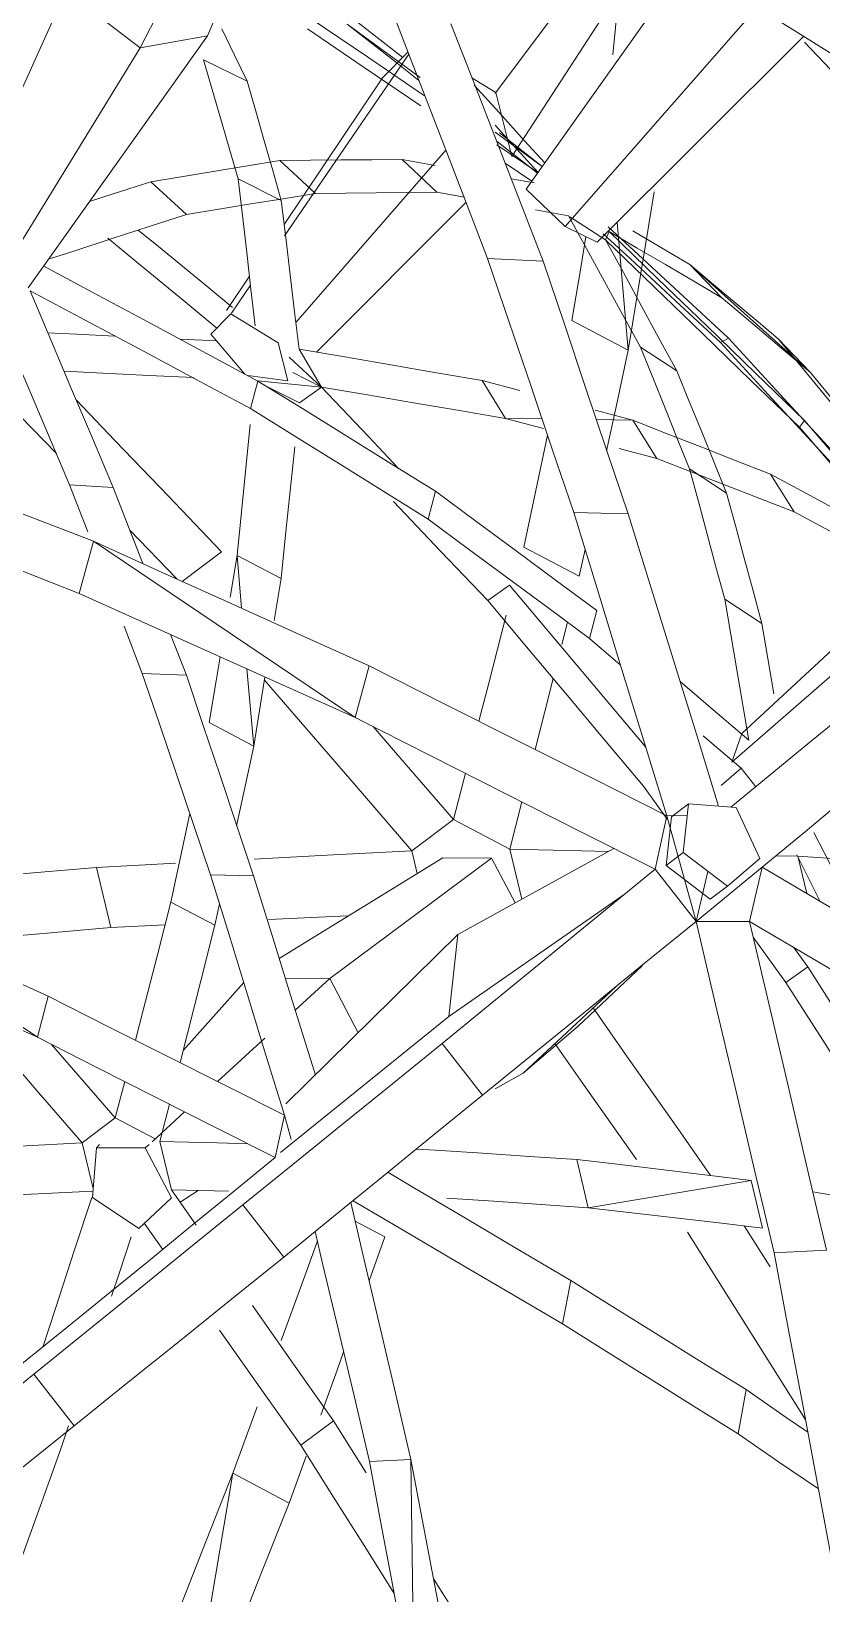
# Model space of a CAD drawing. Header units: inches. Extents: x -1427 to 2274, y -2183 to 260.
# Drawn here: x 797.143 to 799.067, y -429.241 to -425.439 of the extents above; entities that cross this region are included whole.
import ezdxf

# ---------------------------------------------------------------- set-up
doc = ezdxf.new("R2010")
doc.units = ezdxf.units.IN
doc.header["$MEASUREMENT"] = 0
doc.layers.add('G-IMPT', color=8, linetype='Continuous', lineweight=9)

# ---------------------------------------------------------------- blocks, each defined once
blk = doc.blocks.new('Family - ___-2596914-_A1004 - Light Fixture Schedule')
at = {"layer": 'G-IMPT'}
for p, q in [((-11.0713, -425.479), (-10.7197, -424.7944)), ((-10.908, -425.4497), (-10.6709, -424.8932)), ((-10.2058, -425.5875), (-9.8973, -425.1741)), ((-10.1674, -425.7434), (-9.8274, -425.22)), ((-10.1326, -425.8231), (-9.7425, -425.273)), ((-11.5484, -425.9979), (-11.2519, -425.3399)), ((-11.2519, -425.3399), (-11.0713, -425.479)), ((-9.9217, -425.4961), (-9.9081, -425.3619)), ((-10.55, -425.4105), (-10.4324, -425.5023)), ((-10.0377, -425.9134), (-9.57, -425.3807)), ((-11.3442, -426.0632), (-10.908, -425.4497)), ((-10.908, -425.4497), (-11.0713, -425.479)), ((-10.3899, -425.5513), (-10.5679, -425.4214)), ((-9.9593, -425.952), (-9.4573, -425.4511)), ((-11.4412, -426.0805), (-11.0713, -425.479)), ((-10.4821, -425.5519), (-10.4198, -425.4889)), ((-10.9172, -425.5078), (-10.8113, -425.5603)), ((-10.7208, -425.9365), (-10.4176, -425.4945)), ((-10.7213, -425.909), (-10.4821, -425.5519)), ((-10.2643, -425.5519), (-10.2077, -425.5864)), ((-10.2077, -425.5897), (-10.2058, -425.5875)), ((-10.1674, -425.7434), (-10.2058, -425.5875)), ((-10.0933, -425.7677), (-10.2077, -425.6843)), ((-10.1038, -425.7826), (-10.2036, -425.7149)), ((-10.1048, -425.7839), (-10.2031, -425.707)), ((-10.1972, -425.686), (-10.093, -425.7673)), ((-10.6449, -425.8333), (-10.7319, -425.7528)), ((-10.6927, -426.1473), (-10.3278, -425.7278)), ((-10.3535, -425.7649), (-10.4337, -425.7507)), ((-10.4337, -425.7507), (-10.3494, -425.8301)), ((-10.1837, -425.7593), (-10.1186, -425.8034)), ((-10.8329, -425.7977), (-10.7283, -425.8503)), ((-10.1128, -425.8074), (-10.1688, -425.7975)), ((-10.9592, -425.8842), (-11.0459, -425.8051)), ((-10.3494, -425.8301), (-10.2823, -425.8421)), ((-10.1326, -425.8231), (-10.0377, -425.9134)), ((-10.6428, -426.2192), (-10.2789, -425.8549)), ((-10.1095, -425.8732), (-10.0295, -425.8876)), ((-10.0258, -425.89), (-9.9391, -425.9462)), ((-9.8838, -426.2147), (-9.9112, -425.904)), ((-10.0377, -425.9134), (-9.9593, -425.952)), ((-9.9391, -425.9462), (-9.9304, -425.9257)), ((-10.2262, -425.9919), (-10.0909, -425.9977)), ((-9.734, -426.0063), (-9.4406, -426.2689)), ((-9.656, -426.0872), (-9.734, -426.0063)), ((-10.8613, -426.1181), (-10.8056, -426.0349)), ((-10.8497, -426.1243), (-10.8031, -426.0564)), ((-10.8996, -426.1754), (-10.851, -426.1262)), ((-10.851, -426.1262), (-10.7355, -426.1965)), ((-10.8996, -426.1754), (-10.8171, -426.2726)), ((-9.8838, -426.2147), (-10.0209, -426.1424)), ((-10.9724, -426.1878), (-10.8856, -426.1918)), ((-10.7355, -426.1965), (-10.7127, -426.2891)), ((-10.6849, -426.2119), (-10.6306, -426.3045)), ((-9.8542, -426.2075), (-9.7657, -426.2649)), ((-9.659, -426.1963), (-9.6399, -426.1855)), ((-9.519, -426.1869), (-9.4406, -426.2689)), ((-10.7093, -426.2317), (-10.6306, -426.3045)), ((-10.8095, -426.2766), (-10.7127, -426.2891)), ((-10.8028, -426.3564), (-10.785, -426.2898)), ((-10.6306, -426.3045), (-10.785, -426.2896)), ((-10.7002, -426.2686), (-10.6306, -426.3045)), ((-10.2391, -426.2887), (-10.1823, -426.3806)), ((-10.2391, -426.2887), (-10.1475, -426.3127)), ((-10.7618, -426.3042), (-10.684, -426.3427)), ((-10.6306, -426.3045), (-10.684, -426.3427)), ((-9.9643, -426.3609), (-9.8727, -426.385)), ((-10.0938, -426.3819), (-10.1823, -426.3806)), ((-10.0903, -426.405), (-10.1823, -426.3806)), ((-9.8727, -426.385), (-9.9613, -426.3837)), ((-9.8727, -426.385), (-9.8143, -426.478)), ((-9.4674, -426.4021), (-9.4552, -426.3854)), ((-9.8143, -426.478), (-9.9063, -426.4537)), ((-9.7347, -426.5036), (-9.6444, -426.5622)), ((-9.5377, -426.5167), (-9.48, -426.6082)), ((-11.2434, -426.542), (-11.1373, -426.5484)), ((-11.2434, -426.542), (-11.1992, -426.6568)), ((-10.371, -426.6261), (-10.3528, -426.5581)), ((-10.0164, -426.6098), (-9.8843, -426.6132)), ((-9.6078, -427.1472), (-9.0478, -426.6285)), ((-10.9827, -426.7713), (-11.0967, -426.6526)), ((-11.2203, -426.8064), (-11.1856, -426.6796)), ((-10.5481, -427.1088), (-11.1856, -426.6796)), ((-10.8739, -426.7055), (-10.9696, -426.7772)), ((-10.1381, -426.6936), (-10.0031, -426.7648)), ((-9.9889, -426.6994), (-10.0031, -426.7648)), ((-10.853, -426.816), (-10.836, -426.7145)), ((-10.7289, -426.7706), (-10.836, -426.7145)), ((-10.8247, -426.8428), (-10.836, -426.7145)), ((-9.6318, -427.2168), (-9.0603, -426.72)), ((-10.7289, -426.7706), (-10.7455, -426.8724)), ((-10.1731, -426.7861), (-10.2259, -426.8238)), ((-9.6489, -426.8209), (-9.5587, -426.8794)), ((-9.9783, -426.9161), (-9.9601, -426.8482)), ((-11.1108, -426.8864), (-11.0666, -427.0012)), ((-10.0315, -426.8768), (-10.0453, -426.9308)), ((-10.9593, -427.0058), (-10.998, -426.9064)), ((-9.9783, -426.9161), (-9.9032, -426.9804)), ((-11.0666, -427.0012), (-10.9593, -427.0058)), ((-10.7952, -427.1778), (-10.8117, -426.9902)), ((-10.5481, -427.1088), (-10.5146, -426.983)), ((-10.7952, -427.1778), (-10.9039, -427.1205)), ((-9.7012, -427.1531), (-9.6088, -427.2321)), ((-9.6078, -427.1472), (-9.6318, -427.2168)), ((-9.6088, -427.2321), (-9.6577, -427.2739)), ((-9.6088, -427.2321), (-9.5738, -427.2768)), ((-10.309, -427.3564), (-10.2801, -427.2443)), ((-9.7889, -427.3555), (-9.8471, -427.2754)), ((-10.1427, -427.3138), (-10.1719, -427.4288)), ((-9.7369, -427.3188), (-9.7786, -427.3498)), ((-9.75, -427.4371), (-9.7369, -427.3188)), ((-9.6216, -427.3275), (-9.7369, -427.3188)), ((-10.309, -427.3564), (-10.4105, -427.4326)), ((-10.309, -427.3564), (-10.1719, -427.4288)), ((-9.7899, -427.3476), (-9.8187, -427.4777)), ((-9.7917, -427.4682), (-9.7786, -427.3498)), ((-9.7899, -427.3476), (-9.74, -427.3467)), ((-9.7899, -427.3476), (-9.719, -427.605)), ((-9.5634, -427.4513), (-9.6216, -427.3275)), ((-10.4105, -427.4326), (-10.3972, -427.4882)), ((-9.9187, -427.4271), (-10.2983, -427.6365)), ((-10.1719, -427.4288), (-10.1428, -427.5507)), ((-11.1779, -427.4735), (-10.986, -427.4633)), ((-10.7331, -427.695), (-10.3351, -427.4499)), ((-10.2163, -427.4504), (-10.6104, -427.7435)), ((-10.3351, -427.4499), (-10.2163, -427.4504)), ((-10.2163, -427.4504), (-10.1591, -427.5597)), ((-9.7917, -427.4682), (-9.75, -427.4371)), ((-9.7917, -427.4682), (-9.6844, -427.5501)), ((-9.6427, -427.519), (-9.75, -427.4371)), ((-9.6427, -427.519), (-9.5634, -427.4513)), ((-9.5241, -427.4449), (-9.4709, -427.4462)), ((-9.474, -427.443), (-9.4183, -427.5529)), ((-9.4709, -427.4462), (-9.4492, -427.5368)), ((-11.1779, -427.4735), (-11.143, -427.6196)), ((-10.9003, -427.4911), (-10.7955, -427.4938)), ((-9.8187, -427.4777), (-9.719, -427.605)), ((-9.719, -427.605), (-9.5576, -427.4726)), ((-9.719, -427.605), (-9.69, -427.4829)), ((-9.5887, -427.6046), (-9.5576, -427.4726)), ((-11.3218, -427.8867), (-11.8272, -427.5464)), ((-10.3203, -427.8357), (-9.8936, -427.539)), ((-9.6844, -427.5501), (-9.6427, -427.519)), ((-10.9967, -427.5575), (-10.8897, -427.6139)), ((-10.8785, -427.5621), (-10.8897, -427.6139)), ((-11.011, -427.613), (-11.143, -427.6196)), ((-10.567, -427.5907), (-10.759, -427.6003)), ((-9.719, -427.605), (-9.5887, -427.6046)), ((-10.7168, -428.0488), (-10.2983, -427.6365)), ((-10.2983, -427.6365), (-10.3203, -427.8357)), ((-9.5, -427.7529), (-9.5796, -427.6433)), ((-9.4818, -427.6674), (-9.4472, -427.7152)), ((-9.8488, -427.7116), (-10.0061, -427.8595)), ((-9.4472, -427.7152), (-9.5, -427.7529)), ((-10.9672, -427.9186), (-10.8198, -427.7531)), ((-10.7183, -427.743), (-10.6104, -427.7435)), ((-10.6942, -427.8205), (-10.6104, -427.7435)), ((-10.6104, -427.7435), (-10.5411, -427.8757)), ((-10.1397, -427.9736), (-9.9145, -427.7641)), ((-11.3218, -427.8867), (-11.2953, -427.7869)), ((-10.7299, -428.1672), (-10.3203, -427.8357)), ((-10.8832, -427.9942), (-10.7684, -427.8887)), ((-10.1397, -427.9736), (-10.0061, -427.8595)), ((-10.3367, -427.9016), (-10.2382, -428.0274)), ((-11.1323, -428.083), (-11.1093, -427.9941)), ((-10.2077, -428.0124), (-10.1397, -427.9736)), ((-11.0426, -428.1407), (-10.9634, -428.0679)), ((-11.0004, -428.0492), (-11.0236, -428.1404)), ((-10.7207, -428.076), (-10.7435, -428.1791)), ((-10.7207, -428.076), (-10.7043, -428.1357)), ((-11.1323, -428.083), (-11.2127, -428.1434)), ((-11.1323, -428.083), (-11.0354, -428.1341)), ((-11.2127, -428.1434), (-11.1862, -428.2546)), ((-11.1879, -428.2764), (-11.1781, -428.1555)), ((-11.1781, -428.1555), (-11.1706, -428.1471)), ((-11.0592, -428.156), (-11.1781, -428.1555)), ((-11.0592, -428.156), (-11.0495, -428.1471)), ((-11.0236, -428.1404), (-10.9955, -428.2581)), ((-10.9957, -428.2773), (-11.0592, -428.156)), ((-10.0094, -428.1837), (-9.9813, -428.3013)), ((-10.8566, -428.261), (-10.9955, -428.2581)), ((-10.9955, -428.2581), (-10.9352, -428.344)), ((-10.9747, -428.2877), (-10.9303, -428.2595)), ((-9.5849, -428.235), (-9.9813, -428.3013)), ((-9.5849, -428.235), (-9.5575, -428.3508)), ((-11.0752, -428.3517), (-11.1879, -428.2764)), ((-10.9957, -428.2773), (-11.0752, -428.3517)), ((-10.8215, -428.2939), (-10.7218, -428.4214)), ((-11.0166, -428.4027), (-11.0616, -428.3389)), ((-10.4759, -428.3723), (-10.5485, -428.334)), ((-9.6014, -428.3457), (-9.5384, -428.4451)), ((-10.4759, -428.3723), (-10.5145, -428.4794)), ((-9.5287, -428.4111), (-9.4015, -428.4049)), ((-10.0441, -428.5839), (-10.0238, -428.4787)), ((-11.2321, -428.8321), (-11.3305, -428.7063)), ((-9.6164, -428.8519), (-9.5973, -428.7439)), ((-10.8461, -428.9476), (-10.7873, -428.786)), ((-11.2458, -428.8317), (-11.2646, -428.8884)), ((-10.6013, -428.8199), (-10.6806, -428.8794)), ((-10.6013, -428.8199), (-10.5213, -428.9461)), ((-10.6681, -428.9062), (-10.7092, -429.0204)), ((-10.5136, -428.9191), (-10.4128, -428.9143)), ((-10.405, -429.4994), (-10.4128, -428.9143)), ((-10.8461, -428.9476), (-10.9708, -429.6794)), ((-10.7092, -429.0204), (-10.8461, -428.9476)), ((-10.3579, -429.204), (-10.2813, -429.3248))]:
    blk.add_line(p, q, dxfattribs=at)
at = {"layer": 'G-IMPT', "flags": 128}
for points in [[(-9.8935, -425.1787), (-9.7574, -425.2637), (-9.6212, -425.3488), (-9.485, -425.4338), (-9.3489, -425.5189)], [(-10.3798, -425.5954), (-10.5188, -425.5012), (-10.6578, -425.4069)], [(-10.4492, -425.4127), (-10.3934, -425.5575), (-10.3377, -425.7023), (-10.2819, -425.8471), (-10.2262, -425.9919)], [(-10.8733, -425.4324), (-10.8423, -425.4964), (-10.8113, -425.5603)], [(-10.6648, -425.4327), (-10.5268, -425.5264), (-10.3888, -425.62)], [(-10.3934, -425.558), (-10.4506, -425.5132), (-10.5679, -425.4214)], [(-10.0909, -425.9977), (-10.147, -425.8535), (-10.2031, -425.7093), (-10.2592, -425.5651), (-10.3153, -425.4208)], [(-9.1658, -425.7681), (-9.3103, -425.6165), (-9.4547, -425.4648)], [(-10.8329, -425.7977), (-10.854, -425.7252), (-10.8751, -425.6528), (-10.8961, -425.5803), (-10.9172, -425.5078)], [(-10.8113, -425.5603), (-10.7905, -425.6328), (-10.7698, -425.7053), (-10.749, -425.7778), (-10.7283, -425.8503)], [(-10.0872, -425.759), (-10.136, -425.7052), (-10.1983, -425.6365), (-10.2589, -425.5697)], [(-10.2077, -425.6669), (-10.1638, -425.7155), (-10.1035, -425.7821)], [(-10.7319, -425.7528), (-10.8104, -425.7659), (-10.8889, -425.779), (-10.9674, -425.7921), (-11.0459, -425.8051)], [(-10.4337, -425.7507), (-10.5083, -425.7512), (-10.5828, -425.7518), (-10.6574, -425.7523), (-10.7319, -425.7528)], [(-10.7916, -426.1556), (-10.802, -426.0661), (-10.8123, -425.9766), (-10.8226, -425.8872), (-10.8329, -425.7977)], [(-11.0459, -425.8051), (-11.1376, -425.8345), (-11.1946, -425.8528)], [(-10.9592, -425.8842), (-10.8806, -425.8715), (-10.802, -425.8588), (-10.7234, -425.8461), (-10.6449, -425.8333)], [(-10.6449, -425.8333), (-10.571, -425.8325), (-10.4971, -425.8317), (-10.4233, -425.8309), (-10.3494, -425.8301)], [(-9.8212, -425.8295), (-9.8421, -425.9579), (-9.8629, -426.0863), (-9.8838, -426.2147)], [(-10.7283, -425.8503), (-10.7175, -425.9407), (-10.7066, -426.0311), (-10.6958, -426.1215), (-10.6849, -426.2119)], [(-11.2946, -425.9933), (-11.2308, -425.9726), (-11.1402, -425.9431), (-11.0497, -425.9137), (-10.9592, -425.8842)], [(-10.0295, -425.8876), (-9.9857, -425.9676), (-9.9418, -426.0475), (-9.898, -426.1275), (-9.8542, -426.2075)], [(-10.8851, -426.1608), (-10.9625, -426.0971), (-11.08, -426.0004), (-11.1505, -425.9424)], [(-11.0763, -425.9223), (-11.0271, -425.9626), (-10.9094, -426.0591), (-10.8466, -426.1106)], [(-10.0209, -426.1424), (-9.9995, -426.0144), (-9.9868, -425.9384)], [(-9.659, -426.1963), (-9.7689, -426.0944), (-9.8788, -425.9925), (-9.9447, -425.9315)], [(-9.9391, -425.9462), (-9.8212, -426.0602), (-9.7033, -426.1742), (-9.5853, -426.2882), (-9.4674, -426.4021)], [(-9.7657, -426.2649), (-9.8091, -426.1852), (-9.8524, -426.1055), (-9.8958, -426.0259), (-9.9391, -425.9462)], [(-9.9324, -425.9143), (-9.8597, -425.9817), (-9.7498, -426.0836), (-9.6399, -426.1855)], [(-9.9304, -425.9257), (-9.8618, -425.9661), (-9.7932, -426.0065), (-9.7246, -426.0468), (-9.656, -426.0872)], [(-9.4552, -426.3854), (-9.574, -426.2705), (-9.6928, -426.1556), (-9.8116, -426.0407), (-9.9304, -425.9257)], [(-9.734, -426.0063), (-9.8033, -425.9654), (-9.8727, -425.9245)], [(-10.785, -426.2898), (-10.9191, -426.2179), (-11.0532, -426.1459), (-11.1872, -426.074), (-11.3064, -426.01)], [(-10.2262, -425.9919), (-10.1737, -426.1464), (-10.1213, -426.3009), (-10.0688, -426.4553), (-10.0164, -426.6098)], [(-9.8843, -426.6132), (-9.9359, -426.4594), (-9.9876, -426.3055), (-10.0392, -426.1516), (-10.0909, -425.9977)], [(-9.519, -426.1869), (-9.5727, -426.1417), (-9.6265, -426.0966), (-9.6802, -426.0514), (-9.734, -426.0063)], [(-11.4491, -426.0599), (-11.3977, -426.1804), (-11.3462, -426.3009), (-11.2948, -426.4214), (-11.2434, -426.542)], [(-11.3396, -426.0701), (-11.2054, -426.1417), (-11.0712, -426.2133), (-10.937, -426.2848), (-10.8028, -426.3564)], [(-11.1373, -426.5484), (-11.1879, -426.4288), (-11.2384, -426.3092), (-11.289, -426.1897), (-11.3396, -426.0701)], [(-9.656, -426.0872), (-9.6021, -426.1326), (-9.5483, -426.178), (-9.4944, -426.2235), (-9.4406, -426.2689)], [(-11.2962, -426.1727), (-11.227, -426.1759), (-11.133, -426.1803)], [(-10.6849, -426.2119), (-10.5735, -426.2311), (-10.462, -426.2503), (-10.3505, -426.2695), (-10.2391, -426.2887)], [(-9.8838, -426.2147), (-9.9136, -426.3522), (-9.9369, -426.4594)], [(-9.8542, -426.2075), (-9.8243, -426.2815), (-9.7944, -426.3555), (-9.7646, -426.4296), (-9.7347, -426.5036)], [(-9.2105, -426.6838), (-9.3109, -426.5746), (-9.427, -426.4485), (-9.543, -426.3224), (-9.659, -426.1963)], [(-9.6399, -426.1855), (-9.5238, -426.3116), (-9.4077, -426.4377), (-9.2916, -426.5638), (-9.1755, -426.6899)], [(-9.3389, -426.4051), (-9.3839, -426.3505), (-9.429, -426.296), (-9.474, -426.2414), (-9.519, -426.1869)], [(-11.2756, -426.4664), (-11.3628, -426.3756), (-11.4718, -426.2621)], [(-10.9417, -426.2814), (-11.0498, -426.2761), (-11.1783, -426.2697), (-11.2568, -426.2658)], [(-10.3528, -426.5581), (-10.4608, -426.4911), (-10.5689, -426.424), (-10.6769, -426.3569), (-10.785, -426.2898)], [(-9.6444, -426.5622), (-9.6747, -426.4878), (-9.7051, -426.4135), (-9.7354, -426.3392), (-9.7657, -426.2649)], [(-9.4406, -426.2689), (-9.3959, -426.3231), (-9.3513, -426.3774), (-9.3066, -426.4316), (-9.262, -426.4859)], [(-10.6306, -426.3045), (-10.5162, -426.4249), (-10.4427, -426.5023)], [(-10.1823, -426.3806), (-10.2944, -426.3616), (-10.4064, -426.3426), (-10.5185, -426.3235), (-10.6306, -426.3045)], [(-11.2274, -426.3353), (-11.1322, -426.435), (-11.0031, -426.5702), (-10.8739, -426.7055)], [(-10.8028, -426.3564), (-10.6949, -426.4239), (-10.5869, -426.4913), (-10.479, -426.5587), (-10.371, -426.6261)], [(-10.836, -426.7145), (-10.8252, -426.608), (-10.8144, -426.5016), (-10.8036, -426.3952)], [(-9.8727, -426.385), (-9.789, -426.4179), (-9.7052, -426.4508), (-9.6215, -426.4837), (-9.5377, -426.5167)], [(-9.4674, -426.4021), (-9.3726, -426.5124), (-9.2779, -426.6226), (-9.1831, -426.7329)], [(-9.1697, -426.7174), (-9.2649, -426.6067), (-9.36, -426.4961), (-9.4552, -426.3854)], [(-11.1856, -426.6796), (-11.3601, -426.6117), (-11.5346, -426.5438), (-11.709, -426.4759), (-11.8835, -426.408)], [(-10.1381, -426.6936), (-10.1088, -426.5558), (-10.0803, -426.4217)], [(-10.6952, -426.4497), (-10.7065, -426.5567), (-10.7177, -426.6637), (-10.7289, -426.7706)], [(-9.48, -426.6082), (-9.5635, -426.5756), (-9.6471, -426.5431), (-9.7307, -426.5106), (-9.8143, -426.478)], [(-9.7347, -426.5036), (-9.7132, -426.5829), (-9.6918, -426.6622), (-9.6704, -426.7415), (-9.6489, -426.8209)], [(-9.5377, -426.5167), (-9.452, -426.5627), (-9.3663, -426.6087), (-9.2806, -426.6547), (-9.1964, -426.7)], [(-11.9179, -426.5325), (-11.7435, -426.601), (-11.5691, -426.6695), (-11.3947, -426.7379), (-11.2203, -426.8064)], [(-11.065, -426.7341), (-11.0928, -426.6628), (-11.1373, -426.5484)], [(-9.9601, -426.8482), (-10.0582, -426.7757), (-10.1564, -426.7032), (-10.2546, -426.6307), (-10.3528, -426.5581)], [(-10.2259, -426.8238), (-10.3404, -426.7035), (-10.455, -426.5832)], [(-9.5587, -426.8794), (-9.5801, -426.8001), (-9.6016, -426.7208), (-9.623, -426.6415), (-9.6444, -426.5622)], [(-10.371, -426.6261), (-10.2728, -426.6986), (-10.1747, -426.7711), (-10.0765, -426.8436), (-9.9783, -426.9161)], [(-10.0164, -426.6098), (-9.9598, -426.7943), (-9.9032, -426.9787), (-9.8466, -427.1631), (-9.7899, -427.3476)], [(-9.6639, -427.3243), (-9.7141, -427.1623), (-9.7708, -426.9793), (-9.8276, -426.7963), (-9.8843, -426.6132)], [(-9.2222, -426.7473), (-9.3081, -426.7009), (-9.394, -426.6545), (-9.48, -426.6082)], [(-10.5146, -426.983), (-10.6824, -426.9071), (-10.8501, -426.8313), (-11.0179, -426.7554), (-11.1856, -426.6796)], [(-10.1731, -426.7861), (-10.0782, -426.8989), (-9.9834, -427.0117), (-9.8885, -427.1245), (-9.8411, -427.1808)], [(-11.2203, -426.8064), (-11.0523, -426.882), (-10.8842, -426.9576), (-10.7162, -427.0332), (-10.5481, -427.1088)], [(-9.8471, -427.2754), (-9.9418, -427.1625), (-10.0365, -427.0496), (-10.1312, -426.9367), (-10.2259, -426.8238)], [(-9.6489, -426.8209), (-9.6343, -426.9067), (-9.6197, -426.9924), (-9.6051, -427.0782), (-9.5905, -427.164)], [(-10.2474, -427.1174), (-10.2235, -427.025), (-10.1808, -426.8593)], [(-9.5294, -427.051), (-9.5441, -426.9652), (-9.5587, -426.8794)], [(-10.9039, -427.1205), (-10.8869, -427.019), (-10.8772, -426.9608)], [(-11.0666, -427.0012), (-11.025, -427.1236), (-10.9834, -427.2461), (-10.9418, -427.3686), (-10.9003, -427.4911)], [(-10.7955, -427.4938), (-10.8365, -427.3718), (-10.8774, -427.2498), (-10.9184, -427.1278), (-10.9593, -427.0058)], [(-10.7679, -427.0099), (-10.7786, -427.076), (-10.7952, -427.1778)], [(-9.7899, -427.3476), (-9.9711, -427.2564), (-10.1523, -427.1653), (-10.3334, -427.0741), (-10.5146, -426.983)], [(-10.0664, -427.0139), (-10.0875, -427.0968), (-10.1103, -427.1864)], [(-9.2359, -426.9998), (-9.3412, -427.0862), (-9.4466, -427.1726), (-9.552, -427.259), (-9.6344, -427.3265)], [(-10.4105, -427.4326), (-10.5513, -427.2696), (-10.6922, -427.1065), (-10.7691, -427.0175)], [(-9.5905, -427.164), (-9.6829, -427.0851), (-9.7579, -427.021)], [(-10.5481, -427.1088), (-10.3657, -427.201), (-10.1834, -427.2932), (-10.001, -427.3855), (-9.8187, -427.4777)], [(-9.5576, -427.4726), (-9.4528, -427.3856), (-9.3479, -427.2985), (-9.2431, -427.2115), (-9.1382, -427.1244)], [(-10.505, -427.1306), (-10.4502, -427.1937), (-10.309, -427.3564)], [(-10.7952, -427.1778), (-10.8188, -427.2868), (-10.8372, -427.3718)], [(-10.9967, -427.5575), (-10.9735, -427.4482), (-10.9509, -427.3419)], [(-9.3169, -427.6151), (-9.3514, -427.5471), (-9.407, -427.4372), (-9.432, -427.3879)], [(-10.7942, -427.4531), (-10.6023, -427.4428), (-10.4105, -427.4326)], [(-10.1719, -427.4288), (-9.9967, -427.4332), (-9.9326, -427.4347)], [(-9.4709, -427.4462), (-9.3263, -427.4555), (-9.1818, -427.4648), (-9.0373, -427.4741), (-8.8928, -427.4834)], [(-11.6326, -427.5112), (-11.525, -427.5023), (-11.3514, -427.4879), (-11.1779, -427.4735)], [(-10.9003, -427.4911), (-10.8554, -427.6373), (-10.8105, -427.7835), (-10.7656, -427.9298), (-10.7207, -428.076)], [(-10.6453, -427.9784), (-10.6606, -427.9291), (-10.7056, -427.784), (-10.7505, -427.6389), (-10.7955, -427.4938)], [(-9.8187, -427.4777), (-9.9482, -427.5837), (-10.0777, -427.6897), (-10.2072, -427.7956), (-10.3367, -427.9016)], [(-8.9109, -427.8555), (-9.0726, -427.7598), (-9.2342, -427.6641), (-9.3959, -427.5684), (-9.5576, -427.4726)], [(-11.2953, -427.7869), (-11.4283, -427.7268), (-11.5613, -427.6667), (-11.6943, -427.6065), (-11.8272, -427.5464)], [(-11.0834, -427.8935), (-11.0645, -427.8202), (-11.0306, -427.6888), (-10.9967, -427.5575)], [(-11.143, -427.6196), (-11.3163, -427.6346), (-11.4897, -427.6495)], [(-10.8897, -427.6139), (-10.9232, -427.7456), (-10.9566, -427.8772), (-10.9747, -427.9482)], [(-10.2382, -428.0274), (-10.1084, -427.9218), (-9.9786, -427.8162), (-9.8488, -427.7106), (-9.719, -427.605)], [(-9.719, -427.605), (-9.6714, -427.8066), (-9.6239, -428.0081), (-9.5763, -428.2096), (-9.5287, -428.4111)], [(-9.5887, -427.6046), (-9.4256, -427.7005), (-9.2626, -427.7964), (-9.0996, -427.8923), (-8.9365, -427.9882)], [(-9.4015, -428.4049), (-9.4483, -428.2048), (-9.4951, -428.0047), (-9.5419, -427.8047), (-9.5887, -427.6046)], [(-11.8548, -427.6469), (-11.7215, -427.7068), (-11.5883, -427.7668), (-11.455, -427.8267), (-11.3218, -427.8867)], [(-9.4472, -427.7152), (-9.3577, -427.8557), (-9.2682, -427.9962), (-9.1787, -428.1367), (-9.1103, -428.244)], [(-9.1426, -428.3154), (-9.2319, -428.1748), (-9.3213, -428.0341), (-9.4106, -427.8935), (-9.5, -427.7529)], [(-11.2127, -428.1434), (-11.3244, -428.0142), (-11.4361, -427.8849), (-11.5062, -427.8037)], [(-10.7207, -428.076), (-10.8644, -428.0037), (-11.008, -427.9315), (-11.1516, -427.8592), (-11.2953, -427.7869)], [(-9.9695, -427.8152), (-9.8879, -427.9316), (-9.7636, -428.1087), (-9.6834, -428.2231)], [(-11.3218, -427.8867), (-11.1772, -427.9598), (-11.0327, -428.0329), (-10.8881, -428.106), (-10.7435, -428.1791)], [(-11.2876, -427.904), (-11.2442, -427.9539), (-11.1323, -428.083)], [(-10.3367, -427.9016), (-10.4579, -427.9997), (-10.5791, -428.0978), (-10.7003, -428.1959), (-10.8215, -428.2939)], [(-9.864, -428.184), (-9.9887, -428.0072), (-10.0628, -427.902)], [(-10.7218, -428.4214), (-10.6009, -428.3229), (-10.48, -428.2244), (-10.3591, -428.1259), (-10.2382, -428.0274)], [(-11.8211, -428.1758), (-11.669, -428.1677), (-11.5169, -428.1596), (-11.3648, -428.1515), (-11.2127, -428.1434)], [(-11.0236, -428.1404), (-10.8846, -428.1438), (-10.8096, -428.1457)], [(-10.7435, -428.1791), (-10.8462, -428.2632), (-10.9488, -428.3472), (-11.0515, -428.4312), (-11.1542, -428.5153)], [(-10.3992, -428.1586), (-10.3532, -428.1615), (-10.2386, -428.1689), (-10.124, -428.1763), (-10.0094, -428.1837)], [(-10.0094, -428.1837), (-9.9033, -428.1965), (-9.7972, -428.2093), (-9.691, -428.2222), (-9.5849, -428.235)], [(-10.0238, -428.4787), (-10.152, -428.4028), (-10.2801, -428.3269), (-10.4083, -428.251), (-10.4688, -428.2152)], [(-11.1867, -428.2612), (-11.3368, -428.2687), (-11.489, -428.2764), (-11.6412, -428.284), (-11.7935, -428.2916)], [(-9.4349, -428.2623), (-9.3637, -428.2752), (-9.2532, -428.2953), (-9.1426, -428.3154)], [(-10.8215, -428.2939), (-10.9488, -428.397), (-11.076, -428.5001), (-11.2033, -428.6032), (-11.3305, -428.7063)], [(-11.3088, -428.6404), (-11.2781, -428.5465), (-11.2314, -428.4038), (-11.1897, -428.2764)], [(-10.4128, -428.9143), (-10.4499, -428.7556), (-10.487, -428.597), (-10.5241, -428.4384), (-10.559, -428.2888)], [(-10.5535, -428.2842), (-10.4319, -428.3558), (-10.3026, -428.4318), (-10.1734, -428.5078), (-10.0441, -428.5839)], [(-9.9813, -428.3013), (-10.096, -428.2935), (-10.2107, -428.2857), (-10.3253, -428.2778)], [(-9.5575, -428.3508), (-9.6635, -428.3384), (-9.7694, -428.326), (-9.8754, -428.3137), (-9.9813, -428.3013)], [(-11.0937, -428.372), (-11.1231, -428.461), (-11.1415, -428.5164)], [(-10.7285, -428.6243), (-10.6697, -428.4627), (-10.6404, -428.3822)], [(-10.6457, -428.3594), (-10.6268, -428.4399), (-10.5891, -428.5996), (-10.5513, -428.7594), (-10.5136, -428.9191)], [(-9.453, -428.8156), (-9.5383, -428.6801), (-9.6388, -428.5205), (-9.7393, -428.3609)], [(-11.2321, -428.8321), (-11.1046, -428.7294), (-10.977, -428.6267), (-10.8494, -428.5241), (-10.7218, -428.4214)], [(-9.5287, -428.4111), (-9.4945, -428.5941), (-9.4602, -428.777), (-9.4259, -428.96), (-9.3917, -429.143)], [(-9.5973, -428.7439), (-9.7039, -428.6776), (-9.8105, -428.6113), (-9.9172, -428.545), (-10.0238, -428.4787)], [(-11.1542, -428.5153), (-11.2503, -428.593), (-11.3464, -428.6708), (-11.4425, -428.7485), (-11.5386, -428.8263)], [(-10.7984, -428.539), (-10.6998, -428.6795), (-10.6013, -428.8199)], [(-10.6806, -428.8794), (-10.7794, -428.7392), (-10.8783, -428.5989)], [(-10.0441, -428.5839), (-9.9372, -428.6509), (-9.8302, -428.7179), (-9.7233, -428.7849), (-9.6164, -428.8519)], [(-10.5767, -428.6522), (-10.5926, -428.6964), (-10.632, -428.806)], [(-11.3305, -428.7063), (-11.48, -428.8261), (-11.6295, -428.9458), (-11.779, -429.0656)], [(-9.447, -428.8474), (-9.4993, -428.8114), (-9.5973, -428.7439)], [(-11.6797, -429.1926), (-11.5305, -429.0724), (-11.3813, -428.9522), (-11.2321, -428.8321)], [(-9.6164, -428.8519), (-9.5179, -428.9193), (-9.4212, -428.9853)], [(-11.2646, -428.8884), (-11.3108, -429.0169), (-11.3571, -429.1453), (-11.4033, -429.2738), (-11.4496, -429.4023)], [(-10.4536, -429.2398), (-10.5212, -429.1325), (-10.6009, -429.0059), (-10.6806, -428.8794)], [(-10.3031, -429.4937), (-10.3305, -429.3489), (-10.3579, -429.204), (-10.3853, -429.0591), (-10.4128, -428.9143)], [(-11.1052, -429.6065), (-11.0405, -429.4417), (-10.9757, -429.277), (-10.9109, -429.1123), (-10.8461, -428.9476)], [(-10.5136, -428.9191), (-10.4865, -429.0642), (-10.4593, -429.2093), (-10.4321, -429.3544), (-10.405, -429.4994)], [(-10.7092, -429.0204), (-10.7746, -429.1852), (-10.84, -429.3499), (-10.9054, -429.5146), (-10.9708, -429.6794)]]:
    blk.add_lwpolyline(points, dxfattribs=at)

msp = doc.modelspace()

# ---------------------------------------------------------------- block references
at = {"color": 250, "lineweight": 20}
msp.add_blockref('Family - ___-2596914-_A1004 - Light Fixture Schedule', (808.4802, 0), dxfattribs=at)

doc.saveas('drawing.dxf')
